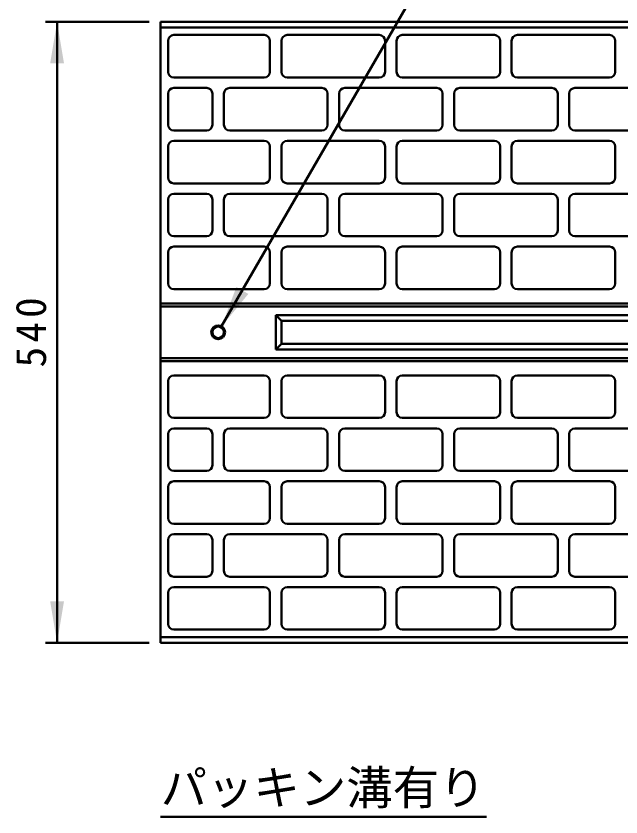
# Model space of a CAD drawing. Units: millimetres, scale not verified. Extents: x 100 to 4105, y 100 to 2870.
# Drawn here: x 1810 to 2336, y 1807 to 2504 of the extents above; entities that cross this region are included whole.
import ezdxf
from ezdxf.enums import TextEntityAlignment as Align

# ---------------------------------------------------------------- set-up
doc = ezdxf.new("R2010")
doc.units = ezdxf.units.MM
doc.header["$LTSCALE"] = 5
doc.layers.add('V-nasSTD', color=7, linetype='Continuous', lineweight=50)
doc.styles.add('ＭＳ ゴシック', font='')
doc.styles.get('ＭＳ ゴシック').set_extended_font_data('MS Gothic')

msp = doc.modelspace()

# ---------------------------------------------------------------- hatches: boundary and pattern name
at = {"layer": 'V-nasSTD'}
for points in [[(1852, 2462.887), (1846, 2498.887), (1840, 2462.887)], [(2001.804, 2268.26), (1989, 2234.083), (2012.196, 2262.26)], [(1840, 1994.887), (1846, 1958.887), (1852, 1994.887)]]:
    msp.add_hatch(color=256, dxfattribs=at).paths.add_polyline_path(points)

# ---------------------------------------------------------------- linework, layer by layer
for p, q in [((1989, 2234.083), (2164, 2537.192)), ((1926, 2498.887), (1836, 2498.887)), ((1846, 1958.887), (1846, 2498.887)), ((1936, 2498.887), (1936, 1958.887)), ((3936, 2498.887), (1936, 2498.887)), ((1936, 2493.887), (2936, 2493.887)), ((1947.5, 2487.387), (2026, 2487.387)), ((2046, 2487.387), (2126, 2487.387)), ((2146, 2487.387), (2226, 2487.387)), ((2246, 2487.387), (2326, 2487.387)), ((1942.5, 2455.387), (1942.5, 2482.387)), ((2031, 2482.387), (2031, 2455.387)), ((2041, 2455.387), (2041, 2482.387)), ((2131, 2482.387), (2131, 2455.387)), ((2141, 2455.387), (2141, 2482.387)), ((2231, 2482.387), (2231, 2455.387)), ((2241, 2455.387), (2241, 2482.387)), ((2331, 2482.387), (2331, 2455.387)), ((2026, 2450.387), (1947.5, 2450.387)), ((2126, 2450.387), (2046, 2450.387)), ((2226, 2450.387), (2146, 2450.387)), ((2326, 2450.387), (2246, 2450.387)), ((1947.5, 2441.387), (1976, 2441.387)), ((1996, 2441.387), (2076, 2441.387)), ((2096, 2441.387), (2176, 2441.387)), ((2196, 2441.387), (2276, 2441.387)), ((2296, 2441.387), (2376, 2441.387)), ((1942.5, 2409.387), (1942.5, 2436.387)), ((1981, 2436.387), (1981, 2409.387)), ((1991, 2409.387), (1991, 2436.387)), ((2081, 2436.387), (2081, 2409.387)), ((2091, 2409.387), (2091, 2436.387)), ((2181, 2436.387), (2181, 2409.387)), ((2191, 2409.387), (2191, 2436.387)), ((2281, 2436.387), (2281, 2409.387)), ((2291, 2409.387), (2291, 2436.387)), ((1976, 2404.387), (1947.5, 2404.387)), ((2076, 2404.387), (1996, 2404.387)), ((2176, 2404.387), (2096, 2404.387)), ((2276, 2404.387), (2196, 2404.387)), ((2376, 2404.387), (2296, 2404.387)), ((1942.5, 2363.387), (1942.5, 2390.387)), ((1947.5, 2395.387), (2026, 2395.387)), ((2031, 2390.387), (2031, 2363.387)), ((2041, 2363.387), (2041, 2390.387)), ((2046, 2395.387), (2126, 2395.387)), ((2131, 2390.387), (2131, 2363.387)), ((2141, 2363.387), (2141, 2390.387)), ((2146, 2395.387), (2226, 2395.387)), ((2231, 2390.387), (2231, 2363.387)), ((2241, 2363.387), (2241, 2390.387)), ((2246, 2395.387), (2326, 2395.387)), ((2331, 2390.387), (2331, 2363.387)), ((2026, 2358.387), (1947.5, 2358.387)), ((2126, 2358.387), (2046, 2358.387)), ((2226, 2358.387), (2146, 2358.387)), ((2326, 2358.387), (2246, 2358.387)), ((1947.5, 2349.387), (1976, 2349.387)), ((1996, 2349.387), (2076, 2349.387)), ((2096, 2349.387), (2176, 2349.387)), ((2196, 2349.387), (2276, 2349.387)), ((2296, 2349.387), (2376, 2349.387)), ((1942.5, 2317.387), (1942.5, 2344.387)), ((1981, 2344.387), (1981, 2317.387)), ((1991, 2317.387), (1991, 2344.387)), ((2081, 2344.387), (2081, 2317.387)), ((2091, 2317.387), (2091, 2344.387)), ((2181, 2344.387), (2181, 2317.387)), ((2191, 2317.387), (2191, 2344.387)), ((2281, 2344.387), (2281, 2317.387)), ((2291, 2317.387), (2291, 2344.387)), ((1976, 2312.387), (1947.5, 2312.387)), ((2076, 2312.387), (1996, 2312.387)), ((2176, 2312.387), (2096, 2312.387)), ((2276, 2312.387), (2196, 2312.387)), ((2376, 2312.387), (2296, 2312.387)), ((1942.5, 2298.387), (1942.5, 2271.387)), ((2026, 2303.387), (1947.5, 2303.387)), ((2031, 2271.387), (2031, 2298.387)), ((2041, 2298.387), (2041, 2271.387)), ((2126, 2303.387), (2046, 2303.387)), ((2131, 2271.387), (2131, 2298.387)), ((2141, 2298.387), (2141, 2271.387)), ((2226, 2303.387), (2146, 2303.387)), ((2231, 2271.387), (2231, 2298.387)), ((2241, 2298.387), (2241, 2271.387)), ((2326, 2303.387), (2246, 2303.387)), ((2331, 2271.387), (2331, 2298.387)), ((1947.5, 2266.387), (2026, 2266.387)), ((2046, 2266.387), (2126, 2266.387)), ((2146, 2266.387), (2226, 2266.387)), ((2246, 2266.387), (2326, 2266.387)), ((3936, 2253.887), (1936, 2253.887)), ((3936, 2251.387), (1936, 2251.387)), ((2836, 2243.887), (2036, 2243.887)), ((2036, 2243.887), (2036, 2213.887)), ((2041, 2238.887), (2036, 2243.887)), ((2831, 2238.887), (2041, 2238.887)), ((2041, 2238.887), (2041, 2218.887)), ((2041, 2218.887), (2036, 2213.887)), ((2831, 2218.887), (2041, 2218.887)), ((2836, 2213.887), (2036, 2213.887)), ((3936, 2206.387), (1936, 2206.387)), ((3936, 2203.887), (1936, 2203.887)), ((1947.5, 2191.387), (2026, 2191.387)), ((2046, 2191.387), (2126, 2191.387)), ((2146, 2191.387), (2226, 2191.387)), ((2246, 2191.387), (2326, 2191.387)), ((1942.5, 2159.387), (1942.5, 2186.387)), ((2031, 2186.387), (2031, 2159.387)), ((2041, 2159.387), (2041, 2186.387)), ((2131, 2186.387), (2131, 2159.387)), ((2141, 2159.387), (2141, 2186.387)), ((2231, 2186.387), (2231, 2159.387)), ((2241, 2159.387), (2241, 2186.387)), ((2331, 2186.387), (2331, 2159.387)), ((2026, 2154.387), (1947.5, 2154.387)), ((2126, 2154.387), (2046, 2154.387)), ((2226, 2154.387), (2146, 2154.387)), ((2326, 2154.387), (2246, 2154.387)), ((1976, 2145.387), (1947.5, 2145.387)), ((2076, 2145.387), (1996, 2145.387)), ((2176, 2145.387), (2096, 2145.387)), ((2276, 2145.387), (2196, 2145.387)), ((2376, 2145.387), (2296, 2145.387)), ((1942.5, 2140.387), (1942.5, 2113.387)), ((1981, 2113.387), (1981, 2140.387)), ((1991, 2140.387), (1991, 2113.387)), ((2081, 2113.387), (2081, 2140.387)), ((2091, 2140.387), (2091, 2113.387)), ((2181, 2113.387), (2181, 2140.387)), ((2191, 2140.387), (2191, 2113.387)), ((2281, 2113.387), (2281, 2140.387)), ((2291, 2140.387), (2291, 2113.387)), ((1947.5, 2108.387), (1976, 2108.387)), ((1996, 2108.387), (2076, 2108.387)), ((2096, 2108.387), (2176, 2108.387)), ((2196, 2108.387), (2276, 2108.387)), ((2296, 2108.387), (2376, 2108.387)), ((2026, 2099.387), (1947.5, 2099.387)), ((2126, 2099.387), (2046, 2099.387)), ((2226, 2099.387), (2146, 2099.387)), ((2326, 2099.387), (2246, 2099.387)), ((1942.5, 2094.387), (1942.5, 2067.387)), ((2031, 2067.387), (2031, 2094.387)), ((2041, 2094.387), (2041, 2067.387)), ((2131, 2067.387), (2131, 2094.387)), ((2141, 2094.387), (2141, 2067.387)), ((2231, 2067.387), (2231, 2094.387)), ((2241, 2094.387), (2241, 2067.387)), ((2331, 2067.387), (2331, 2094.387)), ((1947.5, 2062.387), (2026, 2062.387)), ((2046, 2062.387), (2126, 2062.387)), ((2146, 2062.387), (2226, 2062.387)), ((2246, 2062.387), (2326, 2062.387)), ((1942.5, 2048.387), (1942.5, 2021.387)), ((1976, 2053.387), (1947.5, 2053.387)), ((1981, 2021.387), (1981, 2048.387)), ((1991, 2048.387), (1991, 2021.387)), ((2076, 2053.387), (1996, 2053.387)), ((2081, 2021.387), (2081, 2048.387)), ((2091, 2048.387), (2091, 2021.387)), ((2176, 2053.387), (2096, 2053.387)), ((2181, 2021.387), (2181, 2048.387)), ((2191, 2048.387), (2191, 2021.387)), ((2276, 2053.387), (2196, 2053.387)), ((2281, 2021.387), (2281, 2048.387)), ((2291, 2048.387), (2291, 2021.387)), ((2376, 2053.387), (2296, 2053.387)), ((1947.5, 2016.387), (1976, 2016.387)), ((1996, 2016.387), (2076, 2016.387)), ((2096, 2016.387), (2176, 2016.387)), ((2196, 2016.387), (2276, 2016.387)), ((2296, 2016.387), (2376, 2016.387)), ((2026, 2007.387), (1947.5, 2007.387)), ((2126, 2007.387), (2046, 2007.387)), ((2226, 2007.387), (2146, 2007.387)), ((2326, 2007.387), (2246, 2007.387)), ((1942.5, 2002.387), (1942.5, 1975.387)), ((2031, 1975.387), (2031, 2002.387)), ((2041, 2002.387), (2041, 1975.387)), ((2131, 1975.387), (2131, 2002.387)), ((2141, 2002.387), (2141, 1975.387)), ((2231, 1975.387), (2231, 2002.387)), ((2241, 2002.387), (2241, 1975.387)), ((2331, 1975.387), (2331, 2002.387)), ((1936, 1963.887), (2936, 1963.887)), ((1947.5, 1970.387), (2026, 1970.387)), ((2046, 1970.387), (2126, 1970.387)), ((2146, 1970.387), (2226, 1970.387)), ((2246, 1970.387), (2326, 1970.387)), ((1926, 1958.887), (1836, 1958.887)), ((1936, 1958.887), (3936, 1958.887)), ((1936, 1807.482), (2219.208, 1807.482))]:
    msp.add_line(p, q, dxfattribs=at)
for radius in [6, 5]:
    msp.add_circle((1986, 2228.887), radius, dxfattribs=at)
for centre, start, end in [((1947.5, 2482.387), 90, 180), ((2026, 2482.387), 0, 90), ((2046, 2482.387), 90, 180), ((2126, 2482.387), 0, 90), ((2146, 2482.387), 90, 180), ((2226, 2482.387), 0, 90), ((2246, 2482.387), 90, 180), ((2326, 2482.387), 0, 90), ((1947.5, 2455.387), 180, 270), ((2026, 2455.387), 270, 0), ((2046, 2455.387), 180, 270), ((2126, 2455.387), 270, 0), ((2146, 2455.387), 180, 270), ((2226, 2455.387), 270, 0), ((2246, 2455.387), 180, 270), ((2326, 2455.387), 270, 0), ((1947.5, 2436.387), 90, 180), ((1976, 2436.387), 0, 90), ((1996, 2436.387), 90, 180), ((2076, 2436.387), 0, 90), ((2096, 2436.387), 90, 180), ((2176, 2436.387), 0, 90), ((2196, 2436.387), 90, 180), ((2276, 2436.387), 0, 90), ((2296, 2436.387), 90, 180), ((1947.5, 2409.387), 180, 270), ((1976, 2409.387), 270, 0), ((1996, 2409.387), 180, 270), ((2076, 2409.387), 270, 0), ((2096, 2409.387), 180, 270), ((2176, 2409.387), 270, 0), ((2196, 2409.387), 180, 270), ((2276, 2409.387), 270, 0), ((2296, 2409.387), 180, 270), ((1947.5, 2390.387), 90, 180), ((2026, 2390.387), 0, 90), ((2046, 2390.387), 90, 180), ((2126, 2390.387), 0, 90), ((2146, 2390.387), 90, 180), ((2226, 2390.387), 0, 90), ((2246, 2390.387), 90, 180), ((2326, 2390.387), 0, 90), ((1947.5, 2363.387), 180, 270), ((2026, 2363.387), 270, 0), ((2046, 2363.387), 180, 270), ((2126, 2363.387), 270, 0), ((2146, 2363.387), 180, 270), ((2226, 2363.387), 270, 0), ((2246, 2363.387), 180, 270), ((2326, 2363.387), 270, 0), ((1947.5, 2344.387), 90, 180), ((1976, 2344.387), 0, 90), ((1996, 2344.387), 90, 180), ((2076, 2344.387), 0, 90), ((2096, 2344.387), 90, 180), ((2176, 2344.387), 0, 90), ((2196, 2344.387), 90, 180), ((2276, 2344.387), 0, 90), ((2296, 2344.387), 90, 180), ((1947.5, 2317.387), 180, 270), ((1976, 2317.387), 270, 0), ((1996, 2317.387), 180, 270), ((2076, 2317.387), 270, 0), ((2096, 2317.387), 180, 270), ((2176, 2317.387), 270, 0), ((2196, 2317.387), 180, 270), ((2276, 2317.387), 270, 0), ((2296, 2317.387), 180, 270), ((1947.5, 2298.387), 90, 180), ((2026, 2298.387), 0, 90), ((2046, 2298.387), 90, 180), ((2126, 2298.387), 0, 90), ((2146, 2298.387), 90, 180), ((2226, 2298.387), 0, 90), ((2246, 2298.387), 90, 180), ((2326, 2298.387), 0, 90), ((1947.5, 2271.387), 180, 270), ((2026, 2271.387), 270, 0), ((2046, 2271.387), 180, 270), ((2126, 2271.387), 270, 0), ((2146, 2271.387), 180, 270), ((2226, 2271.387), 270, 0), ((2246, 2271.387), 180, 270), ((2326, 2271.387), 270, 0), ((1947.5, 2186.387), 90, 180), ((2026, 2186.387), 0, 90), ((2046, 2186.387), 90, 180), ((2126, 2186.387), 0, 90), ((2146, 2186.387), 90, 180), ((2226, 2186.387), 0, 90), ((2246, 2186.387), 90, 180), ((2326, 2186.387), 0, 90), ((1947.5, 2159.387), 180, 270), ((2026, 2159.387), 270, 0), ((2046, 2159.387), 180, 270), ((2126, 2159.387), 270, 0), ((2146, 2159.387), 180, 270), ((2226, 2159.387), 270, 0), ((2246, 2159.387), 180, 270), ((2326, 2159.387), 270, 0), ((1947.5, 2140.387), 90, 180), ((1976, 2140.387), 0, 90), ((1996, 2140.387), 90, 180), ((2076, 2140.387), 0, 90), ((2096, 2140.387), 90, 180), ((2176, 2140.387), 0, 90), ((2196, 2140.387), 90, 180), ((2276, 2140.387), 0, 90), ((2296, 2140.387), 90, 180), ((1947.5, 2113.387), 180, 270), ((1976, 2113.387), 270, 0), ((1996, 2113.387), 180, 270), ((2076, 2113.387), 270, 0), ((2096, 2113.387), 180, 270), ((2176, 2113.387), 270, 0), ((2196, 2113.387), 180, 270), ((2276, 2113.387), 270, 0), ((2296, 2113.387), 180, 270), ((1947.5, 2094.387), 90, 180), ((2026, 2094.387), 0, 90), ((2046, 2094.387), 90, 180), ((2126, 2094.387), 0, 90), ((2146, 2094.387), 90, 180), ((2226, 2094.387), 0, 90), ((2246, 2094.387), 90, 180), ((2326, 2094.387), 0, 90), ((1947.5, 2067.387), 180, 270), ((2026, 2067.387), 270, 0), ((2046, 2067.387), 180, 270), ((2126, 2067.387), 270, 0), ((2146, 2067.387), 180, 270), ((2226, 2067.387), 270, 0), ((2246, 2067.387), 180, 270), ((2326, 2067.387), 270, 0), ((1947.5, 2048.387), 90, 180), ((1976, 2048.387), 0, 90), ((1996, 2048.387), 90, 180), ((2076, 2048.387), 0, 90), ((2096, 2048.387), 90, 180), ((2176, 2048.387), 0, 90), ((2196, 2048.387), 90, 180), ((2276, 2048.387), 0, 90), ((2296, 2048.387), 90, 180), ((1947.5, 2021.387), 180, 270), ((1976, 2021.387), 270, 0), ((1996, 2021.387), 180, 270), ((2076, 2021.387), 270, 0), ((2096, 2021.387), 180, 270), ((2176, 2021.387), 270, 0), ((2196, 2021.387), 180, 270), ((2276, 2021.387), 270, 0), ((2296, 2021.387), 180, 270), ((1947.5, 2002.387), 90, 180), ((2026, 2002.387), 0, 90), ((2046, 2002.387), 90, 180), ((2126, 2002.387), 0, 90), ((2146, 2002.387), 90, 180), ((2226, 2002.387), 0, 90), ((2246, 2002.387), 90, 180), ((2326, 2002.387), 0, 90), ((1947.5, 1975.387), 180, 270), ((2026, 1975.387), 270, 0), ((2046, 1975.387), 180, 270), ((2126, 1975.387), 270, 0), ((2146, 1975.387), 180, 270), ((2226, 1975.387), 270, 0), ((2246, 1975.387), 180, 270), ((2326, 1975.387), 270, 0)]:
    msp.add_arc(centre, 5, start, end, dxfattribs=at)

# ---------------------------------------------------------------- texts
at = {"layer": 'V-nasSTD', "style": 'ＭＳ ゴシック'}
msp.add_text('パッキン溝有り', height=29.56, dxfattribs=at).set_placement((1936, 1847.802), align=Align.TOP_LEFT)
at = {"layer": 'V-nasSTD', "insert": (1810, 2198.287), "char_height": 26.39, "attachment_point": 1, "rotation": 90, "style": 'ＭＳ ゴシック'}
msp.add_mtext('\\T1.2;540', dxfattribs=at)

doc.saveas('drawing.dxf')
